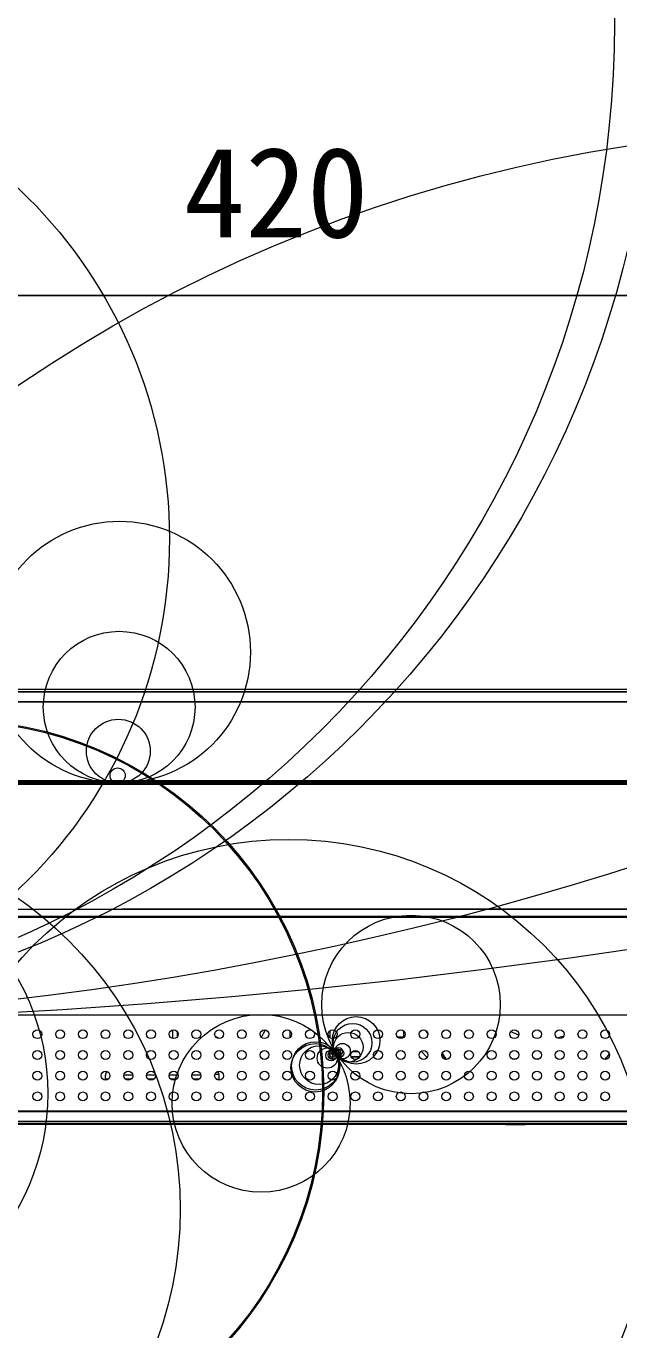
# Model space of a CAD drawing. Units: millimetres, scale not verified. Extents: x -173 to 98, y -56 to 290.
# Drawn here: x -29.73 to -17.73, y 13.25 to 39.66 of the extents above; entities that cross this region are included whole.
import ezdxf
from ezdxf.enums import TextEntityAlignment as Align

# ---------------------------------------------------------------- set-up
doc = ezdxf.new("R2010")
doc.units = ezdxf.units.MM
doc.header["$LTSCALE"] = 0.125
doc.layers.add('0-4_SUNPO', color=7, linetype='Continuous')
doc.layers.add('0-5_GAIKEI', color=1, linetype='Continuous', lineweight=18)
doc.styles.add('ＭＳ ゴシック', font='')
doc.styles.get('ＭＳ ゴシック').set_extended_font_data('MS Gothic')

# ---------------------------------------------------------------- blocks, each defined once
blk = doc.blocks.new('D1')
at = {"layer": '0-4_SUNPO'}
blk.add_line((21.3358, 95.7017), (58.3358, 95.7017), dxfattribs=at)
at = {"layer": '0-4_SUNPO', "style": 'ＭＳ ゴシック'}
blk.add_text('420', height=1.833, dxfattribs=at).set_placement((37.9608, 96.3267), align=Align.BOTTOM_LEFT)

msp = doc.modelspace()

# ---------------------------------------------------------------- linework, layer by layer
at = {"layer": '0-5_GAIKEI'}
for p, q in [((-45.5947, 26.1771), (-3.7347, 26.1771)), ((-45.5946, 26.1822), (-3.7349, 26.1822)), ((-45.5872, 25.9822), (-3.7423, 25.9822)), ((-45.5872, 25.9704), (-3.7423, 25.9704)), ((-4.6438, 24.3719), (-44.6857, 24.3719)), ((-4.662, 24.3527), (-44.6675, 24.3527)), ((-44.6647, 24.332), (-4.6647, 24.332)), ((-44.6447, 24.3296), (-27.8897, 24.3296)), ((-4.6947, 24.3015), (-44.6447, 24.3015)), ((-27.8897, 24.3296), (-27.8897, 24.3015)), ((-27.8096, 24.3279), (-27.8397, 24.3279)), ((-27.8397, 24.3015), (-27.8397, 24.3279)), ((-27.8075, 24.3258), (-27.8096, 24.3279)), ((-27.8096, 24.3015), (-27.8096, 24.3279)), ((-27.8075, 24.3015), (-27.8075, 24.3258)), ((-27.8075, 24.308), (-27.5697, 24.308)), ((-27.5697, 24.3097), (-27.338, 24.3097)), ((-27.5697, 24.3015), (-27.5697, 24.3097)), ((-27.3266, 24.321), (-27.338, 24.3097)), ((-27.338, 24.3015), (-27.338, 24.3097)), ((-13.6028, 24.321), (-27.3266, 24.321)), ((-27.3266, 24.3015), (-27.3266, 24.321)), ((-44.6447, 21.7715), (-4.6947, 21.7715)), ((-4.6647, 21.7705), (-44.6447, 21.7712)), ((-27.8047, 21.7715), (-27.8042, 21.771)), ((-13.1253, 21.771), (-27.8042, 21.771)), ((-44.69, 21.6129), (-4.6395, 21.6129)), ((-4.6546, 21.6281), (-44.6749, 21.6281)), ((-45.5788, 19.632), (-3.7507, 19.632)), ((-30.724, 17.4793), (-3.7265, 17.4794)), ((-30.724, 17.4735), (-3.7267, 17.4735)), ((-30.7206, 17.6884), (-3.7332, 17.6883)), ((-30.7205, 17.6751), (-3.7332, 17.6751)), ((-20.0147, 17.412), (-39.3752, 17.412)), ((-9.9543, 17.412), (-19.6147, 17.412))]:
    msp.add_line(p, q, dxfattribs=at)
at = {"layer": '0-5_GAIKEI', "color": 7}
for p, q in [((-45.5849, 26.232), (-3.7446, 26.232)), ((-26.7647, 19.1543), (-26.7647, 19.3298)), ((-26.6647, 19.2008), (-26.6647, 19.2833)), ((-24.3847, 19.175), (-24.3847, 19.3091)), ((-23.5847, 19.3091), (-23.5847, 19.175)), ((-22.084, 19.192), (-22.084, 19.3085)), ((-25.8896, 19.182), (-25.8918, 19.182)), ((-22.2196, 19.192), (-22.0699, 19.192)), ((-23.5847, 18.8891), (-23.5847, 18.755)), ((-23.5247, 18.9121), (-23.5247, 18.7392)), ((-23.4821, 18.892), (-23.5247, 18.892)), ((-23.484, 18.902), (-23.4835, 18.9021)), ((-23.4817, 18.892), (-23.4682, 18.892)), ((-23.4758, 18.842), (-23.4415, 18.842)), ((-23.1496, 18.792), (-22.9799, 18.792)), ((-23.1454, 18.782), (-22.9841, 18.782)), ((-23.1213, 18.892), (-23.0082, 18.892)), ((-23.106, 18.902), (-23.0235, 18.902)), ((-21.7289, 18.9005), (-21.6092, 18.7731)), ((-21.314, 18.8335), (-21.3025, 18.8162)), ((-23.5247, 18.742), (-23.4835, 18.742)), ((-19.8859, 18.742), (-19.8035, 18.742)), ((-19.4259, 18.742), (-19.3435, 18.742)), ((-28.0682, 18.332), (-28.1248, 18.332)), ((-28.1247, 18.312), (-28.1247, 18.412)), ((-27.5753, 18.412), (-27.7542, 18.412)), ((-27.6082, 18.332), (-27.7213, 18.332)), ((-27.1153, 18.412), (-27.2942, 18.412)), ((-27.1482, 18.332), (-27.2613, 18.332)), ((-26.6553, 18.412), (-26.8342, 18.412)), ((-26.6882, 18.332), (-26.8013, 18.332)), ((-26.1953, 18.412), (-26.3742, 18.412)), ((-26.2282, 18.332), (-26.3413, 18.332)), ((-25.9096, 18.432), (-25.8268, 18.432)), ((-25.8813, 18.332), (-25.8247, 18.332)), ((-25.8247, 18.312), (-25.8247, 18.412)), ((-45.565, 17.432), (-3.7644, 17.432)), ((-20.0147, 17.412), (-20.0147, 17.4321)), ((-19.9147, 17.412), (-19.9147, 17.4321)), ((-19.8147, 17.4321), (-19.8147, 17.412)), ((-19.7147, 17.4321), (-19.7147, 17.412)), ((-19.6147, 17.4321), (-19.6147, 17.412)), ((-20.0147, 17.412), (-19.6147, 17.412))]:
    msp.add_line(p, q, dxfattribs=at)
at = {"layer": '0-5_GAIKEI'}
for centre, radius in [((-37.6853, 154.7123), 135.2498), ((-37.6901, 85.9146), 66.4177), ((-37.3372, 39.8287), 20.3306), ((-38.0338, 39.7156), 20.2175), ((-36.5935, 29.2722), 9.7628), ((-13.0115, 7.5067), 30.0643), ((-27.8408, 26.9785), 2.6507), ((-27.8486, 25.8644), 1.5365), ((-31.2439, 18.0742), 7.5392), ((-27.865, 24.9743), 0.6463), ((-31.2566, 18.0696), 7.5264), ((-27.8795, 24.4822), 0.1539), ((-27.8865, 24.3518), 0.0234), ((-27.889, 24.3309), 0.00228), ((-27.8897, 24.3288), 0.00007), ((-34.2977, 15.6951), 7.6855), ((-24.4141, 15.8892), 7.2979), ((-34.0387, 18.0444), 4.7442)]:
    msp.add_circle(centre, radius, dxfattribs=at)
at = {"layer": '0-5_GAIKEI', "color": 7}
for centre, radius in [((-21.9371, 19.8437), 1.8075), ((-24.9736, 17.8416), 1.8013), ((-23.0477, 19.1173), 0.4805), ((-29.5047, 19.242), 0.09), ((-29.0447, 19.242), 0.09), ((-28.5847, 19.242), 0.09), ((-28.1247, 19.242), 0.09), ((-27.6647, 19.242), 0.09), ((-27.2047, 19.242), 0.09), ((-26.7447, 19.242), 0.09), ((-26.2847, 19.242), 0.09), ((-25.8247, 19.242), 0.09), ((-25.3647, 19.242), 0.09), ((-24.9047, 19.242), 0.09), ((-24.4447, 19.242), 0.09), ((-23.9847, 19.242), 0.09), ((-23.5247, 19.242), 0.09), ((-23.1205, 19.068), 0.3926), ((-23.2068, 18.9785), 0.2996), ((-23.0647, 19.242), 0.09), ((-22.6047, 19.242), 0.09), ((-22.1447, 19.242), 0.09), ((-21.6847, 19.242), 0.09), ((-21.2247, 19.242), 0.09), ((-20.7647, 19.242), 0.09), ((-20.3047, 19.242), 0.09), ((-19.8447, 19.242), 0.09), ((-19.3847, 19.242), 0.09), ((-18.9247, 19.242), 0.09), ((-18.4647, 19.242), 0.09), ((-18.0047, 19.242), 0.09), ((-23.8778, 18.5611), 0.4905), ((-23.8683, 18.6008), 0.489), ((-23.3241, 18.8979), 0.1573), ((-29.5047, 18.822), 0.09), ((-29.0447, 18.822), 0.09), ((-28.5847, 18.822), 0.09), ((-28.1247, 18.822), 0.09), ((-27.6647, 18.822), 0.09), ((-27.2047, 18.822), 0.09), ((-26.7447, 18.822), 0.09), ((-26.2847, 18.822), 0.09), ((-25.8247, 18.822), 0.09), ((-25.3647, 18.822), 0.09), ((-24.9047, 18.822), 0.09), ((-24.4447, 18.822), 0.09), ((-23.7985, 18.615), 0.3946), ((-23.9847, 18.822), 0.09), ((-23.6326, 18.7589), 0.2052), ((-23.5549, 18.8141), 0.1099), ((-23.5247, 18.822), 0.09), ((-23.5207, 18.8411), 0.0664), ((-23.5039, 18.856), 0.0439), ((-23.4922, 18.868), 0.0271), ((-23.4851, 18.8775), 0.0153), ((-23.4824, 18.8829), 0.00927), ((-23.4074, 18.8907), 0.0839), ((-23.4273, 18.8824), 0.0624), ((-23.445, 18.8787), 0.0443), ((-23.4597, 18.8784), 0.0295), ((-23.4696, 18.8799), 0.0196), ((-23.4762, 18.8823), 0.0125), ((-23.4818, 18.8855), 0.00656), ((-23.4799, 18.8845), 0.00827), ((-23.4816, 18.8863), 0.00573), ((-23.4818, 18.8867), 0.00533), ((-23.3822, 18.8546), 0.0849), ((-23.408, 18.833), 0.0512), ((-23.4228, 18.8187), 0.0306), ((-23.4312, 18.8083), 0.0172), ((-23.0647, 18.822), 0.09), ((-22.6047, 18.822), 0.09), ((-22.1447, 18.822), 0.09), ((-21.6847, 18.822), 0.09), ((-21.2247, 18.822), 0.09), ((-20.7647, 18.822), 0.09), ((-20.3047, 18.822), 0.09), ((-19.8447, 18.822), 0.09), ((-19.3847, 18.822), 0.09), ((-18.9247, 18.822), 0.09), ((-18.4647, 18.822), 0.09), ((-18.0047, 18.822), 0.09), ((-29.5047, 18.402), 0.09), ((-29.0447, 18.402), 0.09), ((-28.5847, 18.402), 0.09), ((-28.1247, 18.402), 0.09), ((-27.6647, 18.402), 0.09), ((-27.2047, 18.402), 0.09), ((-26.7447, 18.402), 0.09), ((-26.2847, 18.402), 0.09), ((-25.8247, 18.402), 0.09), ((-25.3647, 18.402), 0.09), ((-24.9047, 18.402), 0.09), ((-24.4447, 18.402), 0.09), ((-23.9847, 18.402), 0.09), ((-23.5247, 18.402), 0.09), ((-23.0647, 18.402), 0.09), ((-22.6047, 18.402), 0.09), ((-22.1447, 18.402), 0.09), ((-21.6847, 18.402), 0.09), ((-21.2247, 18.402), 0.09), ((-20.7647, 18.402), 0.09), ((-20.3047, 18.402), 0.09), ((-19.8447, 18.402), 0.09), ((-19.3847, 18.402), 0.09), ((-18.9247, 18.402), 0.09), ((-18.4647, 18.402), 0.09), ((-18.0047, 18.402), 0.09), ((-29.5047, 17.982), 0.09), ((-29.0447, 17.982), 0.09), ((-28.5847, 17.982), 0.09), ((-28.1247, 17.982), 0.09), ((-27.6647, 17.982), 0.09), ((-27.2047, 17.982), 0.09), ((-26.7447, 17.982), 0.09), ((-26.2847, 17.982), 0.09), ((-25.8247, 17.982), 0.09), ((-25.3647, 17.982), 0.09), ((-24.9047, 17.982), 0.09), ((-24.4447, 17.982), 0.09), ((-23.9847, 17.982), 0.09), ((-23.5247, 17.982), 0.09), ((-23.0647, 17.982), 0.09), ((-22.6047, 17.982), 0.09), ((-22.1447, 17.982), 0.09), ((-21.6847, 17.982), 0.09), ((-21.2247, 17.982), 0.09), ((-20.7647, 17.982), 0.09), ((-20.3047, 17.982), 0.09), ((-19.8447, 17.982), 0.09), ((-19.3847, 17.982), 0.09), ((-18.9247, 17.982), 0.09), ((-18.4647, 17.982), 0.09), ((-18.0047, 17.982), 0.09)]:
    msp.add_circle(centre, radius, dxfattribs=at)
for centre, radius, start, end in [((-25.1847, 19.402), 0.3, 314.15228, 346.36282), ((-21.7577, 19.367), 0.13, 337.03848, 338.05878), ((-25.8896, 19.082), 0.1, 44.62126, 89.99998), ((-23.483, 18.9123), 0.0104, 222.19045, 264.46004), ((-23.5135, 18.7911), 0.0882, 27.46032, 35.30106), ((-19.4582, 20.044), 2.1989, 212.71611, 216.63073), ((-19.232, 19.7237), 1.5786, 321.08593, 326.3095), ((-28.0247, 18.412), 0.1, 132.36656, 180), ((-25.9247, 18.412), 0.1, 0, 47.63319)]:
    msp.add_arc(centre, radius, start, end, dxfattribs=at)
for centre, major_axis, start_param, end_param in [((-19.2654, 20.742), (0, 2.9), 2.0832275, 2.1161376), ((-19.2654, 20.742), (0, 1.6), 2.6951219, 2.8094407), ((-19.2654, 20.742), (0, 1.6), 3.3325375, 3.427219), ((-19.2654, 20.742), (0, 2.9), 2.2904956, 2.3365206), ((-23.6478, 18.052), (0, -0.6995), 2.9206132, 3.030358)]:
    msp.add_ellipse(centre, major_axis=major_axis, ratio=0.939515, start_param=start_param, end_param=end_param, dxfattribs=at)

# ---------------------------------------------------------------- block references
at = {"layer": '0-4_SUNPO'}
msp.add_blockref('D1', (-64.5005, -61.4999), dxfattribs=at)

doc.saveas('drawing.dxf')
